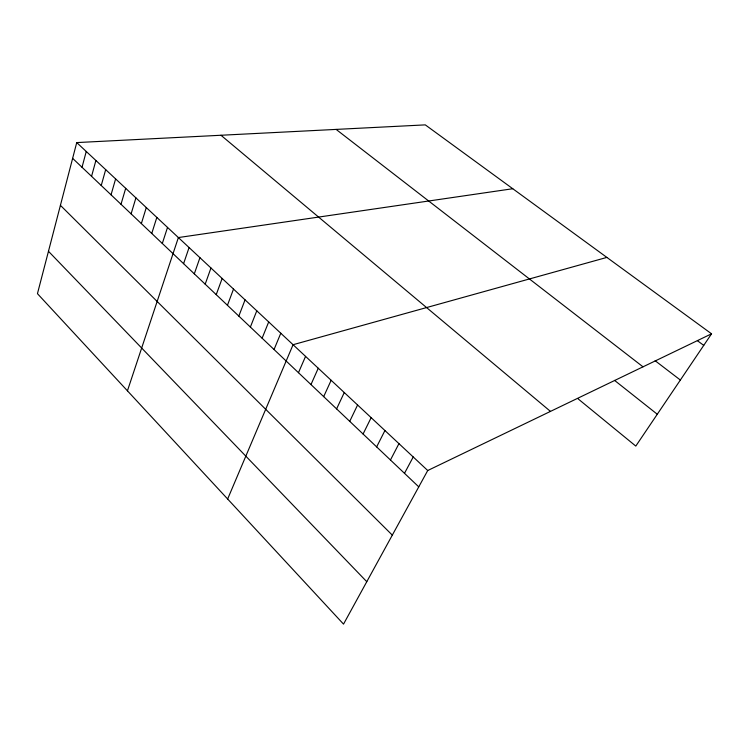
<?xml version="1.0" encoding="UTF-8"?>
<svg xmlns="http://www.w3.org/2000/svg" width="749" height="749" viewBox="0 0 749 749"><rect width="100%" height="100%" fill="white"/><g stroke="black" fill="none" stroke-linecap="round" stroke-linejoin="round"><path stroke-width="1.12" d="M76.735 142.582L37.45 293.664L343.529 624.123L427.726 470.522L711.55 333.811L425.292 124.877L76.735 142.582L427.726 470.522M82.034 167.28L86.247 151.467M91.565 176.333L95.891 160.483M101.237 185.509L105.684 169.63M111.049 194.824L115.608 178.908M121.001 204.271L125.692 188.317M131.103 213.858L135.915 197.876M141.355 223.586L146.289 207.576M151.757 233.454L156.831 217.416M162.308 243.481L167.523 227.406M127.442 390.828L178.384 237.555L512.775 188.729M183.589 263.676L189.076 247.544M194.309 273.844L199.936 257.693M205.189 284.171L210.965 267.992M216.227 294.647L222.153 278.45M227.443 305.292L233.519 289.067M238.828 316.097L245.063 299.853M250.381 327.06L256.785 310.807M262.122 338.202L268.694 321.93M274.05 349.521L280.791 333.23M227.649 499.012L293.074 344.709L606.868 257.413M298.467 372.702L305.564 356.374M310.975 384.565L318.25 368.236M323.68 396.633L331.152 380.286M336.601 408.888L344.268 392.542M349.727 421.35L357.591 404.994M363.078 434.017L371.148 417.661M376.644 446.9L384.939 430.535M390.454 459.998L398.955 443.633M404.488 473.321L413.223 456.965M711.55 333.811L635.798 446.086L578.162 398.908M697.403 340.692L703.742 345.383M655.15 360.737L680.364 380.043M336.132 129.408L643.016 366.823M614.564 380.389L657.276 414.244M220.955 135.251L550.478 411.398M72.625 158.357L418.766 486.869M60.416 205.338L392.317 535.132M48.47 251.289L366.785 581.701"/></g></svg>
